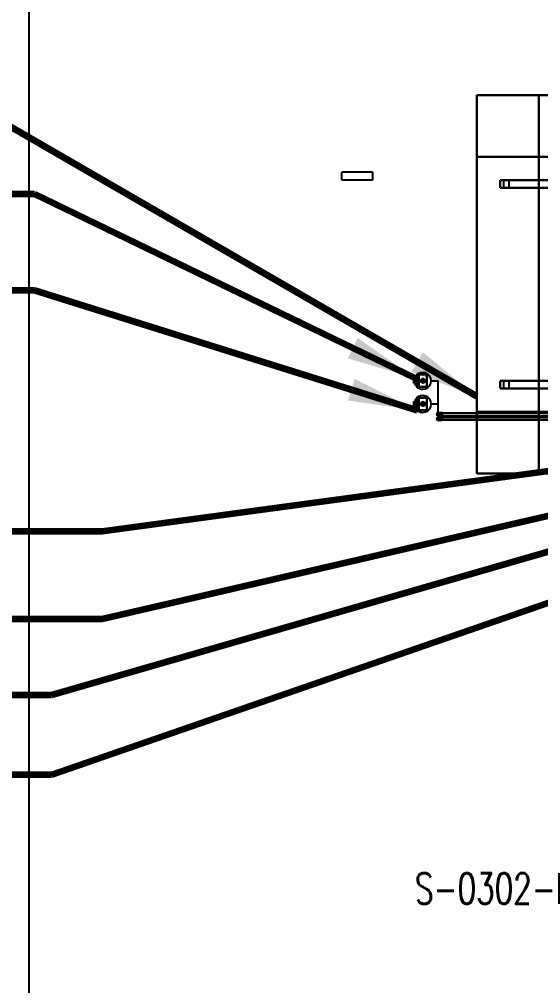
# Model space of a CAD drawing. Header units: inches. Extents: x -430764 to 624329, y 7374 to 217374.
# Drawn here: x 426742 to 449415, y 95993 to 138043 of the extents above; entities that cross this region are included whole.
import ezdxf
from ezdxf.enums import TextEntityAlignment as Align

# ---------------------------------------------------------------- set-up
doc = ezdxf.new("R2010")
doc.units = ezdxf.units.IN
doc.header["$MEASUREMENT"] = 0
doc.linetypes.add('CABLEROUTEPROGRESSUNIT-EMBED 1_DWG$0$HIDDEN2', pattern=[0.1875, 0.125, -0.0625])
for name, color, linetype in [('_Auto', 7, 'Continuous'), ('CABLEROUTEALL-EMBED 1_DWG$0$DwgTemplate', 7, 'Continuous'), ('CABLEROUTEPROGRESSUNIT-EMBED 1_DWG$0$DwgTemplate', 7, 'Continuous'), ('ELECTRICAL', 7, 'Continuous')]:
    doc.layers.add(name, color=color, linetype=linetype)
doc.styles.add('HZTXT', font='simplexs.shx', dxfattribs={"width": 0.7, "bigfont": 'hztxt.shx'})
doc.styles.get("Standard").update_dxf_attribs({"font": 'arial.ttf'})
doc.dimstyles.new('ANSI_L', dxfattribs={"dimtxt": 0.18, "dimasz": 0.18, "dimexe": 0.18, "dimexo": 0.0625, "dimgap": 0.09, "dimtad": 0, "dimtih": 1, "dimtoh": 1, "dimdec": 4, "dimzin": 0, "dimdsep": 46, "dimtxsty": 'Standard', "dimcen": 0.09, "dimadec": 0, "dimazin": 0, "dimtfac": 1, "dimtdec": 4, "dimtofl": 0, "dimtmove": 0, "dimatfit": 3, "dimfxl": 1, "dimtolj": 1, "dimtzin": 0, "dimarcsym": 0})

msp = doc.modelspace()

# ---------------------------------------------------------------- linework, layer by layer
at = {"layer": 'CABLEROUTEALL-EMBED 1_DWG$0$DwgTemplate', "color": 1, "linetype": 'Continuous', "lineweight": 25}
for p, q in [((444657, 122313), (444963, 122313)), ((444963, 120666), (444963, 122313)), ((444657, 121305), (444963, 121305))]:
    msp.add_line(p, q, dxfattribs=at)
at = {"layer": 'CABLEROUTEPROGRESSUNIT-EMBED 1_DWG$0$DwgTemplate', "color": 9, "linetype": 'Continuous', "lineweight": 25}
for p, q in [((427155, 192073), (427155, 25377)), ((440763, 131040), (440763, 131387)), ((442107, 131387), (440763, 131387)), ((442107, 131387), (442107, 131040)), ((442107, 131040), (440763, 131040))]:
    msp.add_line(p, q, dxfattribs=at)
at = {"layer": 'CABLEROUTEPROGRESSUNIT-EMBED 1_DWG$0$DwgTemplate', "color": 7, "linetype": 'Continuous'}
for p, q in [((446643, 132057), (446643, 134745)), ((446643, 134745), (446643, 132057)), ((446643, 134745), (449331, 134745)), ((446643, 134745), (449331, 134745)), ((446643, 134745), (474195, 134745)), ((474195, 134745), (446643, 134745)), ((446643, 120925), (446643, 134745)), ((446643, 120925), (446643, 134745)), ((449331, 134745), (449331, 120925)), ((449331, 120925), (449331, 134745)), ((474195, 132057), (446643, 132057)), ((474195, 132057), (446643, 132057)), ((449331, 131049), (449499, 131049)), ((449499, 131049), (449331, 131049)), ((449499, 130713), (449331, 130713)), ((449499, 130713), (449331, 130713)), ((443893, 122212), (443893, 122414)), ((443893, 122212), (443893, 122414)), ((443893, 122414), (443977, 122414)), ((443977, 122380), (443977, 122514)), ((443977, 122380), (443977, 122514)), ((443977, 122514), (444044, 122514)), ((443977, 122380), (444034, 122380)), ((444044, 122447), (444034, 122447)), ((444044, 122447), (444034, 122447)), ((444034, 122447), (444034, 122178)), ((444034, 122447), (444034, 122178)), ((444111, 122619), (444044, 122619)), ((444111, 122619), (444044, 122619)), ((444044, 122619), (444044, 122007)), ((444044, 122619), (444044, 122007)), ((444111, 122007), (444111, 122619)), ((444111, 122007), (444111, 122619)), ((444471, 122582), (444111, 122582)), ((444471, 122582), (444111, 122582)), ((444471, 122044), (444471, 122582)), ((444471, 122044), (444471, 122582)), ((443893, 122212), (443977, 122212)), ((443977, 122111), (443977, 122246)), ((443977, 122111), (443977, 122246)), ((443977, 122246), (444032, 122246)), ((443977, 122111), (444044, 122111)), ((444032, 122198), (444032, 122317)), ((444032, 122317), (444032, 122198)), ((444032, 122317), (444034, 122317)), ((444032, 122317), (444034, 122317)), ((444034, 122198), (444032, 122198)), ((444034, 122198), (444032, 122198)), ((444032, 122198), (444032, 122193)), ((444032, 122198), (444032, 122193)), ((444032, 122193), (444034, 122193)), ((444032, 122193), (444034, 122193)), ((444034, 122178), (444044, 122178)), ((444034, 122178), (444044, 122178)), ((444044, 122007), (444111, 122007)), ((444044, 122007), (444111, 122007)), ((444111, 122044), (444471, 122044)), ((444111, 122044), (444471, 122044)), ((449331, 122313), (449499, 122313)), ((449499, 122313), (449331, 122313)), ((449499, 121977), (449331, 121977)), ((449499, 121977), (449331, 121977)), ((444111, 121611), (444044, 121611)), ((444111, 121611), (444044, 121611)), ((444044, 121611), (444044, 120999)), ((444044, 121611), (444044, 120999)), ((444111, 120999), (444111, 121611)), ((444111, 120999), (444111, 121611)), ((444471, 121574), (444111, 121574)), ((444471, 121574), (444111, 121574)), ((444471, 121036), (444471, 121574)), ((444471, 121036), (444471, 121574)), ((443893, 121204), (443893, 121406)), ((443893, 121204), (443893, 121406)), ((443893, 121406), (443977, 121406)), ((443893, 121204), (443977, 121204)), ((443977, 121372), (443977, 121506)), ((443977, 121372), (443977, 121506)), ((443977, 121506), (444044, 121506)), ((443977, 121372), (444034, 121372)), ((443977, 121103), (443977, 121238)), ((443977, 121103), (443977, 121238)), ((443977, 121238), (444032, 121238)), ((443977, 121103), (444044, 121103)), ((444032, 121309), (444034, 121309)), ((444032, 121309), (444034, 121309)), ((444032, 121190), (444032, 121309)), ((444032, 121309), (444032, 121190)), ((444032, 121190), (444032, 121185)), ((444032, 121190), (444032, 121185)), ((444034, 121190), (444032, 121190)), ((444034, 121190), (444032, 121190)), ((444032, 121185), (444034, 121185)), ((444032, 121185), (444034, 121185)), ((444044, 121439), (444034, 121439)), ((444044, 121439), (444034, 121439)), ((444034, 121439), (444034, 121170)), ((444034, 121439), (444034, 121170)), ((444034, 121170), (444044, 121170)), ((444034, 121170), (444044, 121170)), ((444044, 120999), (444111, 120999)), ((444044, 120999), (444111, 120999)), ((444111, 121036), (444471, 121036)), ((444111, 121036), (444471, 121036)), ((446643, 120925), (446643, 120969)), ((446643, 120969), (446643, 120925)), ((446643, 120969), (474195, 120969)), ((474195, 120969), (446643, 120969)), ((446643, 120723), (446643, 120811)), ((446643, 120811), (446643, 120723)), ((446643, 120723), (446643, 120811)), ((446643, 120723), (446643, 120811)), ((449331, 120811), (449331, 120723)), ((449331, 120723), (449331, 120811)), ((446643, 118281), (446643, 120609)), ((446643, 120609), (446643, 118281)), ((446643, 118281), (446643, 120609)), ((446643, 118281), (446643, 120609)), ((449331, 120609), (449331, 118281)), ((449331, 118281), (449331, 120609)), ((449331, 118281), (446643, 118281)), ((449331, 118281), (446643, 118281)), ((474195, 118281), (446643, 118281)), ((474195, 118281), (446643, 118281))]:
    msp.add_line(p, q, dxfattribs=at)
at = {"layer": 'CABLEROUTEPROGRESSUNIT-EMBED 1_DWG$0$DwgTemplate', "color": 7, "linetype": 'CABLEROUTEPROGRESSUNIT-EMBED 1_DWG$0$HIDDEN2'}
for p, q in [((446643, 134745), (446643, 118281)), ((446643, 118281), (446643, 134745)), ((446643, 134745), (446643, 132057)), ((446643, 132057), (446643, 134745)), ((474195, 134745), (446643, 134745)), ((474195, 134745), (446643, 134745)), ((449331, 134745), (446643, 134745)), ((449331, 134745), (446643, 134745)), ((449331, 118281), (449331, 134745)), ((449331, 118281), (449331, 134745)), ((446643, 132057), (474195, 132057)), ((474195, 132057), (446643, 132057)), ((447651, 131049), (449331, 131049)), ((449331, 131049), (447651, 131049)), ((447651, 130713), (447651, 131049)), ((447651, 130713), (447651, 131049)), ((451011, 131049), (447651, 131049)), ((451011, 131049), (447651, 131049)), ((447651, 131049), (447651, 130713)), ((447651, 131049), (447651, 130713)), ((450892, 131049), (447804, 131049)), ((450892, 131049), (447804, 131049)), ((447804, 131049), (447804, 130713)), ((447804, 131049), (447804, 130713)), ((448041, 131049), (447804, 131049)), ((448041, 131049), (447804, 131049)), ((448041, 131049), (451011, 131049)), ((451011, 131049), (448041, 131049)), ((448041, 130713), (448041, 131049)), ((448041, 130713), (448041, 131049)), ((449331, 130713), (447651, 130713)), ((449331, 130713), (447651, 130713)), ((447651, 130713), (451011, 130713)), ((451011, 130713), (447651, 130713)), ((447804, 130713), (448041, 130713)), ((447804, 130713), (448041, 130713)), ((447804, 130713), (450892, 130713)), ((450892, 130713), (447804, 130713)), ((451011, 130713), (448041, 130713)), ((451011, 130713), (448041, 130713)), ((443893, 122414), (443893, 122212)), ((443893, 122414), (443893, 122212)), ((443977, 122514), (443977, 122380)), ((443977, 122514), (443977, 122380)), ((443977, 122414), (444044, 122414)), ((444034, 122447), (444034, 122178)), ((444034, 122447), (444034, 122178)), ((444034, 122178), (444034, 122447)), ((444034, 122178), (444034, 122447)), ((444034, 122447), (444044, 122447)), ((444034, 122447), (444044, 122447)), ((444034, 122447), (444044, 122447)), ((444034, 122447), (444044, 122447)), ((444044, 122447), (444034, 122447)), ((444044, 122447), (444034, 122447)), ((444034, 122178), (444034, 122447)), ((444034, 122178), (444034, 122447)), ((444034, 122380), (444044, 122380)), ((444044, 122619), (444111, 122619)), ((444044, 122619), (444111, 122619)), ((444044, 122007), (444044, 122619)), ((444044, 122007), (444044, 122619)), ((444044, 122514), (444044, 122380)), ((444044, 122380), (444044, 122514)), ((444044, 122178), (444044, 122447)), ((444044, 122178), (444044, 122447)), ((444044, 122447), (444044, 122178)), ((444044, 122447), (444044, 122178)), ((444044, 122178), (444044, 122447)), ((444044, 122178), (444044, 122447)), ((444044, 122447), (444044, 122178)), ((444044, 122447), (444044, 122178)), ((444044, 122414), (444044, 122212)), ((444044, 122212), (444044, 122414)), ((444111, 122619), (444111, 122007)), ((444111, 122619), (444111, 122007)), ((444111, 122044), (444111, 122582)), ((444111, 122044), (444111, 122582)), ((444111, 122582), (444111, 122044)), ((444111, 122582), (444111, 122044)), ((444111, 122582), (444471, 122582)), ((444111, 122582), (444471, 122582)), ((444471, 122582), (444471, 122044)), ((444471, 122582), (444471, 122044)), ((443977, 122246), (443977, 122111)), ((443977, 122246), (443977, 122111)), ((443977, 122212), (444044, 122212)), ((444032, 122312), (444032, 122317)), ((444032, 122312), (444032, 122317)), ((444032, 122312), (444032, 122193)), ((444032, 122312), (444032, 122193)), ((444036, 122312), (444032, 122312)), ((444036, 122312), (444032, 122312)), ((444032, 122246), (444044, 122246)), ((444034, 122317), (444036, 122317)), ((444034, 122317), (444036, 122317)), ((444036, 122198), (444034, 122198)), ((444036, 122198), (444034, 122198)), ((444034, 122193), (444036, 122193)), ((444034, 122193), (444036, 122193)), ((444044, 122178), (444034, 122178)), ((444044, 122178), (444034, 122178)), ((444034, 122178), (444044, 122178)), ((444034, 122178), (444044, 122178)), ((444044, 122178), (444034, 122178)), ((444044, 122178), (444034, 122178)), ((444036, 122317), (444036, 122312)), ((444036, 122317), (444036, 122312)), ((444036, 122317), (444036, 122198)), ((444036, 122317), (444036, 122198)), ((444036, 122193), (444036, 122312)), ((444036, 122312), (444036, 122193)), ((444036, 122193), (444036, 122198)), ((444036, 122193), (444036, 122198)), ((444044, 122246), (444044, 122111)), ((444044, 122111), (444044, 122246)), ((444111, 122007), (444044, 122007)), ((444111, 122007), (444044, 122007)), ((444471, 122044), (444111, 122044)), ((444471, 122044), (444111, 122044)), ((447651, 122313), (449331, 122313)), ((449331, 122313), (447651, 122313)), ((451011, 122313), (447651, 122313)), ((451011, 122313), (447651, 122313)), ((447651, 121977), (447651, 122313)), ((447651, 121977), (447651, 122313)), ((447651, 122313), (447651, 121977)), ((447651, 122313), (447651, 121977)), ((449331, 121977), (447651, 121977)), ((449331, 121977), (447651, 121977)), ((447651, 121977), (451011, 121977)), ((451011, 121977), (447651, 121977)), ((447804, 122313), (447804, 121977)), ((447804, 122313), (447804, 121977)), ((448041, 122313), (447804, 122313)), ((448041, 122313), (447804, 122313)), ((450892, 122313), (447804, 122313)), ((450892, 122313), (447804, 122313)), ((447804, 121977), (448041, 121977)), ((447804, 121977), (448041, 121977)), ((447804, 121977), (450892, 121977)), ((450892, 121977), (447804, 121977)), ((448041, 121977), (448041, 122313)), ((448041, 121977), (448041, 122313)), ((448041, 122313), (451011, 122313)), ((451011, 122313), (448041, 122313)), ((451011, 121977), (448041, 121977)), ((451011, 121977), (448041, 121977)), ((444044, 120999), (444044, 121611)), ((444044, 120999), (444044, 121611)), ((444044, 121611), (444111, 121611)), ((444044, 121611), (444111, 121611)), ((444111, 121611), (444111, 120999)), ((444111, 121611), (444111, 120999)), ((444111, 121574), (444111, 121036)), ((444111, 121574), (444111, 121036)), ((444111, 121036), (444111, 121574)), ((444111, 121036), (444111, 121574)), ((444111, 121574), (444471, 121574)), ((444111, 121574), (444471, 121574)), ((444471, 121574), (444471, 121036)), ((444471, 121574), (444471, 121036)), ((443893, 121406), (443893, 121204)), ((443893, 121406), (443893, 121204)), ((443977, 121506), (443977, 121372)), ((443977, 121506), (443977, 121372)), ((443977, 121406), (444044, 121406)), ((443977, 121238), (443977, 121103)), ((443977, 121238), (443977, 121103)), ((443977, 121204), (444044, 121204)), ((444032, 121304), (444032, 121309)), ((444032, 121304), (444032, 121309)), ((444036, 121304), (444032, 121304)), ((444036, 121304), (444032, 121304)), ((444032, 121304), (444032, 121185)), ((444032, 121304), (444032, 121185)), ((444032, 121238), (444044, 121238)), ((444034, 121170), (444034, 121439)), ((444034, 121170), (444034, 121439)), ((444034, 121439), (444044, 121439)), ((444034, 121439), (444044, 121439)), ((444044, 121439), (444034, 121439)), ((444044, 121439), (444034, 121439)), ((444034, 121439), (444034, 121170)), ((444034, 121439), (444034, 121170)), ((444034, 121439), (444044, 121439)), ((444034, 121439), (444044, 121439)), ((444034, 121170), (444034, 121439)), ((444034, 121170), (444034, 121439)), ((444034, 121372), (444044, 121372)), ((444034, 121309), (444036, 121309)), ((444034, 121309), (444036, 121309)), ((444036, 121190), (444034, 121190)), ((444036, 121190), (444034, 121190)), ((444034, 121185), (444036, 121185)), ((444034, 121185), (444036, 121185)), ((444044, 121170), (444034, 121170)), ((444044, 121170), (444034, 121170)), ((444034, 121170), (444044, 121170)), ((444034, 121170), (444044, 121170)), ((444044, 121170), (444034, 121170)), ((444044, 121170), (444034, 121170)), ((444036, 121309), (444036, 121304)), ((444036, 121309), (444036, 121304)), ((444036, 121309), (444036, 121190)), ((444036, 121309), (444036, 121190)), ((444036, 121185), (444036, 121304)), ((444036, 121304), (444036, 121185)), ((444036, 121185), (444036, 121190)), ((444036, 121185), (444036, 121190)), ((444044, 121506), (444044, 121372)), ((444044, 121372), (444044, 121506)), ((444044, 121439), (444044, 121170)), ((444044, 121439), (444044, 121170)), ((444044, 121170), (444044, 121439)), ((444044, 121170), (444044, 121439)), ((444044, 121439), (444044, 121170)), ((444044, 121439), (444044, 121170)), ((444044, 121170), (444044, 121439)), ((444044, 121170), (444044, 121439)), ((444044, 121406), (444044, 121204)), ((444044, 121204), (444044, 121406)), ((444044, 121238), (444044, 121103)), ((444044, 121103), (444044, 121238)), ((444111, 120999), (444044, 120999)), ((444111, 120999), (444044, 120999)), ((444471, 121036), (444111, 121036)), ((444471, 121036), (444111, 121036)), ((474195, 120969), (446643, 120969)), ((474195, 120969), (446643, 120969)), ((446643, 120969), (446643, 118281)), ((446643, 118281), (446643, 120969)), ((446643, 120811), (446643, 120925)), ((446643, 120925), (446643, 120811)), ((446643, 120811), (446643, 120925)), ((446643, 120811), (446643, 120925)), ((446643, 120609), (446643, 120723)), ((446643, 120723), (446643, 120609)), ((446643, 120609), (446643, 120723)), ((446643, 120609), (446643, 120723)), ((449331, 120925), (449331, 120811)), ((449331, 120811), (449331, 120925)), ((449331, 120723), (449331, 120609)), ((449331, 120609), (449331, 120723)), ((446643, 118281), (474195, 118281)), ((474195, 118281), (446643, 118281)), ((446643, 118281), (449331, 118281)), ((446643, 118281), (449331, 118281))]:
    msp.add_line(p, q, dxfattribs=at)
at = {"layer": 'CABLEROUTEPROGRESSUNIT-EMBED 1_DWG$0$DwgTemplate', "color": 3, "linetype": 'Continuous'}
for p, q in [((444963, 120941), (445134, 120941)), ((445134, 120794), (444963, 120794)), ((444963, 120740), (445134, 120740)), ((445075, 120925), (445075, 120811)), ((445075, 120811), (445075, 120925)), ((445075, 120925), (445134, 120925)), ((445075, 120868), (445075, 120925)), ((445075, 120925), (445075, 120811)), ((445075, 120811), (445075, 120868)), ((445075, 120811), (445134, 120811)), ((445075, 120666), (445075, 120723)), ((445075, 120723), (445075, 120609)), ((445075, 120723), (445075, 120609)), ((445075, 120609), (445075, 120723)), ((445075, 120723), (445134, 120723)), ((445134, 120794), (445134, 120941)), ((445134, 120941), (445134, 120868)), ((445134, 120925), (480534, 120925)), ((445134, 120868), (445134, 120794)), ((445134, 120811), (480534, 120811)), ((445134, 120593), (445134, 120740)), ((445134, 120740), (445134, 120666)), ((445134, 120723), (480534, 120723)), ((445134, 120593), (444963, 120593)), ((445075, 120609), (445075, 120666)), ((445075, 120609), (445134, 120609)), ((445134, 120666), (445134, 120593)), ((445134, 120609), (480534, 120609))]:
    msp.add_line(p, q, dxfattribs=at)
at = {"layer": 'CABLEROUTEPROGRESSUNIT-EMBED 1_DWG$0$DwgTemplate', "color": 7, "linetype": 'CABLEROUTEPROGRESSUNIT-EMBED 1_DWG$0$HIDDEN2'}
for centre, radius in [((444291, 122313), 101), ((444291, 122313), 101), ((444291, 122313), 101), ((444291, 122313), 101), ((444291, 122313), 84), ((444291, 122313), 84), ((444291, 122313), 84), ((444291, 122313), 84), ((444291, 122313), 50.4), ((444291, 122313), 50.4), ((444291, 122313), 50.4), ((444291, 122313), 50.4), ((444291, 121305), 101), ((444291, 121305), 101), ((444291, 121305), 101), ((444291, 121305), 101), ((444291, 121305), 84), ((444291, 121305), 84), ((444291, 121305), 84), ((444291, 121305), 84), ((444291, 121305), 50.4), ((444291, 121305), 50.4), ((444291, 121305), 50.4), ((444291, 121305), 50.4)]:
    msp.add_circle(centre, radius, dxfattribs=at)
at = {"layer": 'CABLEROUTEPROGRESSUNIT-EMBED 1_DWG$0$DwgTemplate', "color": 3, "linetype": 'Continuous'}
for centre in [(444963, 120868), (444963, 120868), (444963, 120868), (444963, 120666), (444963, 120666), (444963, 120666)]:
    msp.add_circle(centre, 57.1, dxfattribs=at)
at = {"layer": 'CABLEROUTEPROGRESSUNIT-EMBED 1_DWG$0$DwgTemplate', "color": 7, "linetype": 'CABLEROUTEPROGRESSUNIT-EMBED 1_DWG$0$HIDDEN2'}
for centre, start, end in [((444291, 122313), 164.0243, 195.9757), ((444291, 122313), 164.0243, 195.9757), ((444291, 122313), 146.6015, 149.0703), ((444291, 122313), 146.6015, 149.0703), ((444291, 122313), 123.3985, 132.4007), ((444291, 122313), 123.3985, 132.4007), ((444291, 122313), 210.9297, 213.3985), ((444291, 122313), 210.9297, 213.3985), ((444291, 122313), 227.5993, 236.6015), ((444291, 122313), 227.5993, 236.6015), ((444291, 121305), 123.3985, 132.4007), ((444291, 121305), 123.3985, 132.4007), ((444291, 121305), 164.0243, 195.9757), ((444291, 121305), 164.0243, 195.9757), ((444291, 121305), 146.6015, 149.0703), ((444291, 121305), 146.6015, 149.0703), ((444291, 121305), 210.9297, 213.3985), ((444291, 121305), 210.9297, 213.3985), ((444291, 121305), 227.5993, 236.6015), ((444291, 121305), 227.5993, 236.6015)]:
    msp.add_arc(centre, 366, start, end, dxfattribs=at)
at = {"layer": 'CABLEROUTEPROGRESSUNIT-EMBED 1_DWG$0$DwgTemplate', "color": 7, "linetype": 'Continuous'}
for centre, start, end in [((444291, 122313), 149.0703, 164.0243), ((444291, 122313), 149.0703, 164.0243), ((444291, 122313), 132.4007, 146.6015), ((444291, 122313), 132.4007, 146.6015), ((444291, 122313), 270, 123.3985), ((444291, 122313), 270, 123.3985), ((444291, 122313), 195.9757, 210.9297), ((444291, 122313), 195.9757, 210.9297), ((444291, 122313), 213.3985, 227.5993), ((444291, 122313), 213.3985, 227.5993), ((444291, 122313), 236.6015, 270), ((444291, 122313), 236.6015, 270), ((444291, 121305), 132.4007, 146.6015), ((444291, 121305), 132.4007, 146.6015), ((444291, 121305), 270, 123.3985), ((444291, 121305), 270, 123.3985), ((444291, 121305), 149.0703, 164.0243), ((444291, 121305), 149.0703, 164.0243), ((444291, 121305), 195.9757, 210.9297), ((444291, 121305), 195.9757, 210.9297), ((444291, 121305), 213.3985, 227.5993), ((444291, 121305), 213.3985, 227.5993), ((444291, 121305), 236.6015, 270), ((444291, 121305), 236.6015, 270)]:
    msp.add_arc(centre, 366, start, end, dxfattribs=at)
at = {"layer": 'CABLEROUTEPROGRESSUNIT-EMBED 1_DWG$0$DwgTemplate', "color": 3, "linetype": 'Continuous'}
for centre, start, end in [((444963, 120868), 90, 270), ((444963, 120666), 90, 270), ((444963, 120868), 0, 90), ((444963, 120868), 270, 0), ((444963, 120666), 0, 90), ((444963, 120666), 270, 0)]:
    msp.add_arc(centre, 73.5, start, end, dxfattribs=at)

# ---------------------------------------------------------------- texts
at = {"layer": 'ELECTRICAL', "style": 'HZTXT', "width": 0.7}
msp.add_text('S-0302-I', height=1344, dxfattribs=at).set_placement((447173, 100222), align=Align.MIDDLE_CENTER)

# ---------------------------------------------------------------- leaders
at = {"layer": '_Auto', "color": 136, "linetype": 'Continuous'}
for points in [[(446643, 121624), (424447, 134464), (418047, 134464)], [(443944, 122429), (427398, 130430), (420997, 130430)], [(444044, 121027), (427398, 126246), (420997, 126246)], [(474453, 121214), (428135, 105167), (421734, 105167)], [(471002, 121012), (428135, 108637), (421734, 108637)], [(467700, 120811), (430348, 115758), (423947, 115758)], [(467852, 120609), (430348, 111944), (423947, 111944)]]:
    msp.add_leader(points, dimstyle='ANSI_L', override={"dimscale": 1, "dimtxt": 3.175, "dimasz": 3000, "dimgap": 1.5875, "dimtad": 0, "dimlwd": 65535}, dxfattribs=at)

doc.saveas('drawing.dxf')
